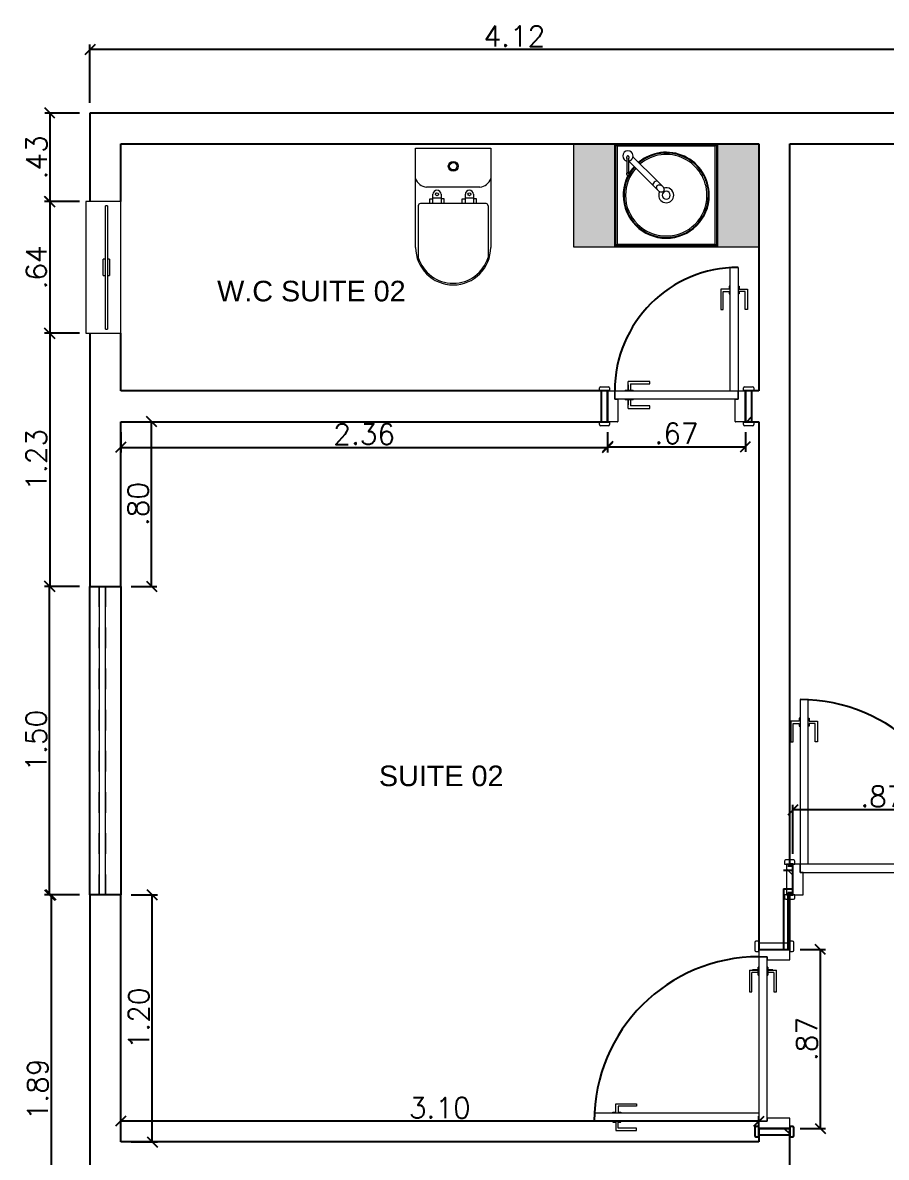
# Model space of a CAD drawing. Header units: metres. Extents: x 49881.8 to 49890.2, y 45902.3 to 45921.9.
# Drawn here: x 49881.78 to 49885.98, y 45916.37 to 45921.88 of the extents above; entities that cross this region are included whole.
import ezdxf

# ---------------------------------------------------------------- set-up
doc = ezdxf.new("R2010")
doc.units = ezdxf.units.M
doc.linetypes.add('Traço Curto', pattern=[0.0012, 0.0006, -0.0006])
for name, color, linetype, lineweight in [('A-FLOR-PATT', 8, 'Continuous', 9), ('A-GLAZ', 151, 'Continuous', 9), ('P-SANR-FIXT', 6, 'Continuous', 9)]:
    doc.layers.add(name, color=color, linetype=linetype, lineweight=lineweight)
for name, color, linetype in [('ARQ-ALVNARIA (Paredes)', 4, 'Continuous'), ('ARQ-ESQ-01', 1, 'Continuous'), ('LEGENDAS', 30, 'Continuous')]:
    doc.layers.add(name, color=color, linetype=linetype)
doc.styles.add('ROMANS', font='romans.shx')
doc.styles.get("Standard").update_dxf_attribs({"font": 'arial.ttf'})
doc.dimstyles.new('1-50', dxfattribs={"dimscale": 0.5, "dimtxt": 0.2, "dimasz": 0.1, "dimexe": 0.05, "dimexo": 0.1, "dimgap": 0.03, "dimtad": 1, "dimzin": 5, "dimdsep": 46, "dimtxsty": 'ROMANS', "dimblk": 'OBLIQUE', "dimcen": 0, "dimclrd": 256, "dimclre": 256, "dimclrt": 2, "dimadec": 0, "dimazin": 0, "dimtfac": 1, "dimtofl": 0, "dimtmove": 2, "dimatfit": 3, "dimfxl": 0.04, "dimtolj": 1, "dimtzin": 1, "dimarcsym": 0})

# ---------------------------------------------------------------- blocks, each defined once
blk = doc.blocks.new('Janela de Vidro Temperado - 4 folhas _v01_ - 200 x 120 cm-1323315-1º PAVIMENTO')
at = {"layer": 'A-GLAZ', "linetype": 'Traço Curto'}
for p, q in [((-0.75, 0.075), (-0.75, -0.075)), ((0.75, 0.075), (0.75, -0.075)), ((-0.75, 0.03), (0.75, 0.03)), ((0.75, 0), (-0.75, 0))]:
    blk.add_line(p, q, dxfattribs=at)
at = {"layer": 'A-GLAZ'}
for p, q in [((-0.75, 0.03), (-0.75, 0)), ((0.75, 0.03), (-0.75, 0.03)), ((0.75, 0), (0.75, 0.03)), ((-0.75, 0), (0.75, 0))]:
    blk.add_line(p, q, dxfattribs=at)
blk = doc.blocks.new('_Oblique')
at = {"color": 0, "linetype": 'ByBlock', "lineweight": -2}
blk.add_line((-0.5, -0.5), (0.5, 0.5), dxfattribs=at)
blk = doc.blocks.new('*D98')
at = {"layer": 'Defpoints', "color": 0, "transparency": 16777216}
for p in [(49882.2564, 45916.5425), (49882.2564, 45916.4418), (49885.3564, 45916.4418)]:
    blk.add_point(p, dxfattribs=at)
at = {"layer": 'LEGENDAS', "lineweight": -2, "transparency": 16777216}
for p, q in [((49882.2564, 45916.4918), (49882.2564, 45916.5675)), ((49885.3564, 45916.5425), (49882.2564, 45916.5425)), ((49885.3564, 45916.4918), (49885.3564, 45916.5675))]:
    blk.add_line(p, q, dxfattribs=at)
at = {"layer": 'LEGENDAS', "lineweight": -2, "transparency": 16777216, "xscale": 0.05, "yscale": 0.05, "zscale": 0.05, "rotation": 180}
blk.add_blockref('_Oblique', (49882.2564, 45916.5425), dxfattribs=at)
at = {"layer": 'LEGENDAS', "lineweight": -2, "transparency": 16777216, "xscale": 0.05, "yscale": 0.05, "zscale": 0.05}
blk.add_blockref('_Oblique', (49885.3564, 45916.5425), dxfattribs=at)
at = {"layer": 'LEGENDAS', "color": 2, "transparency": 16777216, "insert": (49883.8064, 45916.6075), "char_height": 0.1, "attachment_point": 5, "style": 'ROMANS'}
blk.add_mtext('\\A1;3.10', dxfattribs=at)
blk = doc.blocks.new('*D99')
at = {"layer": 'Defpoints', "color": 0, "transparency": 16777216}
for p in [(49882.2564, 45917.6418), (49882.4097, 45917.6418), (49882.2564, 45916.4418)]:
    blk.add_point(p, dxfattribs=at)
at = {"layer": 'LEGENDAS', "lineweight": -2, "transparency": 16777216}
for p, q in [((49882.3064, 45917.6418), (49882.4347, 45917.6418)), ((49882.4097, 45916.4418), (49882.4097, 45917.6418)), ((49882.3064, 45916.4418), (49882.4347, 45916.4418))]:
    blk.add_line(p, q, dxfattribs=at)
at = {"layer": 'LEGENDAS', "lineweight": -2, "transparency": 16777216, "xscale": 0.05, "yscale": 0.05, "zscale": 0.05}
for p, rotation in [((49882.4097, 45917.6418), 90), ((49882.4097, 45916.4418), 270)]:
    blk.add_blockref('_Oblique', p, dxfattribs=dict(at, rotation=rotation))
at = {"layer": 'LEGENDAS', "color": 2, "transparency": 16777216, "insert": (49882.3447, 45917.0418), "char_height": 0.1, "attachment_point": 5, "rotation": 90, "style": 'ROMANS'}
blk.add_mtext('\\A1;1.20', dxfattribs=at)
blk = doc.blocks.new('*D100')
at = {"layer": 'Defpoints', "color": 0, "transparency": 16777216}
for p in [(49882.2564, 45919.9418), (49882.4058, 45919.9418), (49882.2564, 45919.1418)]:
    blk.add_point(p, dxfattribs=at)
at = {"layer": 'LEGENDAS', "lineweight": -2, "transparency": 16777216}
for p, q in [((49882.3064, 45919.9418), (49882.4308, 45919.9418)), ((49882.4058, 45919.1418), (49882.4058, 45919.9418)), ((49882.3064, 45919.1418), (49882.4308, 45919.1418))]:
    blk.add_line(p, q, dxfattribs=at)
at = {"layer": 'LEGENDAS', "lineweight": -2, "transparency": 16777216, "xscale": 0.05, "yscale": 0.05, "zscale": 0.05}
for p, rotation in [((49882.4058, 45919.9418), 90), ((49882.4058, 45919.1418), 270)]:
    blk.add_blockref('_Oblique', p, dxfattribs=dict(at, rotation=rotation))
at = {"layer": 'LEGENDAS', "color": 2, "transparency": 16777216, "insert": (49882.3408, 45919.5418), "char_height": 0.1, "attachment_point": 5, "rotation": 90, "style": 'ROMANS'}
blk.add_mtext('\\A1;.80', dxfattribs=at)
blk = doc.blocks.new('*D101')
at = {"layer": 'Defpoints', "color": 0, "transparency": 16777216}
for p in [(49882.2564, 45919.9418), (49884.6214, 45919.9418), (49884.6214, 45919.8169)]:
    blk.add_point(p, dxfattribs=at)
at = {"layer": 'LEGENDAS', "lineweight": -2, "transparency": 16777216}
for p, q in [((49882.2564, 45919.8918), (49882.2564, 45919.7919)), ((49884.6214, 45919.8918), (49884.6214, 45919.7919)), ((49882.2564, 45919.8169), (49884.6214, 45919.8169))]:
    blk.add_line(p, q, dxfattribs=at)
at = {"layer": 'LEGENDAS', "lineweight": -2, "transparency": 16777216, "xscale": 0.05, "yscale": 0.05, "zscale": 0.05, "rotation": 180}
blk.add_blockref('_Oblique', (49882.2564, 45919.8169), dxfattribs=at)
at = {"layer": 'LEGENDAS', "lineweight": -2, "transparency": 16777216, "xscale": 0.05, "yscale": 0.05, "zscale": 0.05}
blk.add_blockref('_Oblique', (49884.6214, 45919.8169), dxfattribs=at)
at = {"layer": 'LEGENDAS', "color": 2, "transparency": 16777216, "insert": (49883.4389, 45919.8819), "char_height": 0.1, "attachment_point": 5, "style": 'ROMANS'}
blk.add_mtext('\\A1;2.36', dxfattribs=at)
blk = doc.blocks.new('*D102')
at = {"layer": 'Defpoints', "color": 0, "transparency": 16777216}
for p in [(49884.6214, 45919.9418), (49885.2914, 45919.9418), (49885.2914, 45919.8202)]:
    blk.add_point(p, dxfattribs=at)
at = {"layer": 'LEGENDAS', "lineweight": -2, "transparency": 16777216}
for p, q in [((49884.6214, 45919.8918), (49884.6214, 45919.7952)), ((49885.2914, 45919.8918), (49885.2914, 45919.7952)), ((49884.6214, 45919.8202), (49885.2914, 45919.8202))]:
    blk.add_line(p, q, dxfattribs=at)
at = {"layer": 'LEGENDAS', "lineweight": -2, "transparency": 16777216, "xscale": 0.05, "yscale": 0.05, "zscale": 0.05, "rotation": 180}
blk.add_blockref('_Oblique', (49884.6214, 45919.8202), dxfattribs=at)
at = {"layer": 'LEGENDAS', "lineweight": -2, "transparency": 16777216, "xscale": 0.05, "yscale": 0.05, "zscale": 0.05}
blk.add_blockref('_Oblique', (49885.2914, 45919.8202), dxfattribs=at)
at = {"layer": 'LEGENDAS', "color": 2, "transparency": 16777216, "insert": (49884.9564, 45919.8852), "char_height": 0.1, "attachment_point": 5, "style": 'ROMANS'}
blk.add_mtext('\\A1;.67', dxfattribs=at)
blk = doc.blocks.new('*D103')
at = {"layer": 'Defpoints', "color": 0, "transparency": 16777216}
for p in [(49882.1064, 45921.4418), (49881.9117, 45921.0118), (49882.1064, 45921.0118)]:
    blk.add_point(p, dxfattribs=at)
at = {"layer": 'LEGENDAS', "lineweight": -2, "transparency": 16777216}
for p, q in [((49882.0564, 45921.4418), (49881.8867, 45921.4418)), ((49881.9117, 45921.4418), (49881.9117, 45921.0118)), ((49882.0564, 45921.0118), (49881.8867, 45921.0118))]:
    blk.add_line(p, q, dxfattribs=at)
at = {"layer": 'LEGENDAS', "lineweight": -2, "transparency": 16777216, "xscale": 0.05, "yscale": 0.05, "zscale": 0.05}
for p, rotation in [((49881.9117, 45921.4418), 90), ((49881.9117, 45921.0118), 270)]:
    blk.add_blockref('_Oblique', p, dxfattribs=dict(at, rotation=rotation))
at = {"layer": 'LEGENDAS', "color": 2, "transparency": 16777216, "insert": (49881.8467, 45921.2268), "char_height": 0.1, "attachment_point": 5, "rotation": 90, "style": 'ROMANS'}
blk.add_mtext('\\A1;.43', dxfattribs=at)
blk = doc.blocks.new('*D104')
at = {"layer": 'Defpoints', "color": 0, "transparency": 16777216}
for p in [(49882.1064, 45920.3718), (49881.9112, 45919.1418), (49882.1064, 45919.1418)]:
    blk.add_point(p, dxfattribs=at)
at = {"layer": 'LEGENDAS', "lineweight": -2, "transparency": 16777216}
for p, q in [((49882.0564, 45920.3718), (49881.8862, 45920.3718)), ((49881.9112, 45920.3718), (49881.9112, 45919.1418)), ((49882.0564, 45919.1418), (49881.8862, 45919.1418))]:
    blk.add_line(p, q, dxfattribs=at)
at = {"layer": 'LEGENDAS', "lineweight": -2, "transparency": 16777216, "xscale": 0.05, "yscale": 0.05, "zscale": 0.05}
for p, rotation in [((49881.9112, 45920.3718), 90), ((49881.9112, 45919.1418), 270)]:
    blk.add_blockref('_Oblique', p, dxfattribs=dict(at, rotation=rotation))
at = {"layer": 'LEGENDAS', "color": 2, "transparency": 16777216, "insert": (49881.8462, 45919.7568), "char_height": 0.1, "attachment_point": 5, "rotation": 90, "style": 'ROMANS'}
blk.add_mtext('\\A1;1.23', dxfattribs=at)
blk = doc.blocks.new('*D105')
at = {"layer": 'Defpoints', "color": 0, "transparency": 16777216}
for p in [(49882.0864, 45921.0118), (49881.9112, 45920.3718), (49882.0864, 45920.3718)]:
    blk.add_point(p, dxfattribs=at)
at = {"layer": 'LEGENDAS', "lineweight": -2, "transparency": 16777216}
for p, q in [((49882.0364, 45921.0118), (49881.8862, 45921.0118)), ((49881.9112, 45921.0118), (49881.9112, 45920.3718)), ((49882.0364, 45920.3718), (49881.8862, 45920.3718))]:
    blk.add_line(p, q, dxfattribs=at)
at = {"layer": 'LEGENDAS', "lineweight": -2, "transparency": 16777216, "xscale": 0.05, "yscale": 0.05, "zscale": 0.05}
for p, rotation in [((49881.9112, 45921.0118), 90), ((49881.9112, 45920.3718), 270)]:
    blk.add_blockref('_Oblique', p, dxfattribs=dict(at, rotation=rotation))
at = {"layer": 'LEGENDAS', "color": 2, "transparency": 16777216, "insert": (49881.8462, 45920.6918), "char_height": 0.1, "attachment_point": 5, "rotation": 90, "style": 'ROMANS'}
blk.add_mtext('\\A1;.64', dxfattribs=at)
blk = doc.blocks.new('*D106')
at = {"layer": 'Defpoints', "color": 0, "transparency": 16777216}
for p in [(49881.9106, 45919.1418), (49882.1064, 45919.1418), (49882.1064, 45917.6418)]:
    blk.add_point(p, dxfattribs=at)
at = {"layer": 'LEGENDAS', "lineweight": -2, "transparency": 16777216}
for p, q in [((49882.0564, 45919.1418), (49881.8856, 45919.1418)), ((49881.9106, 45917.6418), (49881.9106, 45919.1418)), ((49882.0564, 45917.6418), (49881.8856, 45917.6418))]:
    blk.add_line(p, q, dxfattribs=at)
at = {"layer": 'LEGENDAS', "lineweight": -2, "transparency": 16777216, "xscale": 0.05, "yscale": 0.05, "zscale": 0.05}
for p, rotation in [((49881.9106, 45919.1418), 90), ((49881.9106, 45917.6418), 270)]:
    blk.add_blockref('_Oblique', p, dxfattribs=dict(at, rotation=rotation))
at = {"layer": 'LEGENDAS', "color": 2, "transparency": 16777216, "insert": (49881.8456, 45918.3918), "char_height": 0.1, "attachment_point": 5, "rotation": 90, "style": 'ROMANS'}
blk.add_mtext('\\A1;1.50', dxfattribs=at)
blk = doc.blocks.new('*D107')
at = {"layer": 'Defpoints', "color": 0, "transparency": 16777216}
for p in [(49882.1064, 45917.6418), (49881.9177, 45915.7518), (49882.1064, 45915.7518)]:
    blk.add_point(p, dxfattribs=at)
at = {"layer": 'LEGENDAS', "lineweight": -2, "transparency": 16777216}
for p, q in [((49882.0564, 45917.6418), (49881.8927, 45917.6418)), ((49881.9177, 45917.6418), (49881.9177, 45915.7518)), ((49882.0564, 45915.7518), (49881.8927, 45915.7518))]:
    blk.add_line(p, q, dxfattribs=at)
at = {"layer": 'LEGENDAS', "lineweight": -2, "transparency": 16777216, "xscale": 0.05, "yscale": 0.05, "zscale": 0.05}
for p, rotation in [((49881.9177, 45917.6418), 90), ((49881.9177, 45915.7518), 270)]:
    blk.add_blockref('_Oblique', p, dxfattribs=dict(at, rotation=rotation))
at = {"layer": 'LEGENDAS', "color": 2, "transparency": 16777216, "insert": (49881.8527, 45916.6968), "char_height": 0.1, "attachment_point": 5, "rotation": 90, "style": 'ROMANS'}
blk.add_mtext('\\A1;1.89', dxfattribs=at)
blk = doc.blocks.new('*D133')
at = {"layer": 'Defpoints', "color": 0, "transparency": 16777216}
for p in [(49882.1064, 45921.7506), (49882.1064, 45921.4418), (49886.2314, 45921.4418)]:
    blk.add_point(p, dxfattribs=at)
at = {"layer": 'LEGENDAS', "lineweight": -2, "transparency": 16777216}
for p, q in [((49882.1064, 45921.4918), (49882.1064, 45921.7756)), ((49886.2314, 45921.4918), (49886.2314, 45921.7756)), ((49886.2314, 45921.7506), (49882.1064, 45921.7506))]:
    blk.add_line(p, q, dxfattribs=at)
at = {"layer": 'LEGENDAS', "lineweight": -2, "transparency": 16777216, "xscale": 0.05, "yscale": 0.05, "zscale": 0.05, "rotation": 180}
blk.add_blockref('_Oblique', (49882.1064, 45921.7506), dxfattribs=at)
at = {"layer": 'LEGENDAS', "lineweight": -2, "transparency": 16777216, "xscale": 0.05, "yscale": 0.05, "zscale": 0.05}
blk.add_blockref('_Oblique', (49886.2314, 45921.7506), dxfattribs=at)
at = {"layer": 'LEGENDAS', "color": 2, "transparency": 16777216, "insert": (49884.1689, 45921.8156), "char_height": 0.1, "attachment_point": 5, "style": 'ROMANS'}
blk.add_mtext('\\A1;4.12', dxfattribs=at)
blk = doc.blocks.new('*D136')
at = {"layer": 'Defpoints', "color": 0, "transparency": 16777216}
for p in [(49885.5214, 45918.0548), (49885.5214, 45917.7918), (49886.3914, 45917.7918)]:
    blk.add_point(p, dxfattribs=at)
at = {"layer": 'LEGENDAS', "lineweight": -2, "transparency": 16777216}
for p, q in [((49885.5214, 45917.8418), (49885.5214, 45918.0798)), ((49886.3914, 45917.8418), (49886.3914, 45918.0798)), ((49886.3914, 45918.0548), (49885.5214, 45918.0548))]:
    blk.add_line(p, q, dxfattribs=at)
at = {"layer": 'LEGENDAS', "lineweight": -2, "transparency": 16777216, "xscale": 0.05, "yscale": 0.05, "zscale": 0.05, "rotation": 180}
blk.add_blockref('_Oblique', (49885.5214, 45918.0548), dxfattribs=at)
at = {"layer": 'LEGENDAS', "lineweight": -2, "transparency": 16777216, "xscale": 0.05, "yscale": 0.05, "zscale": 0.05}
blk.add_blockref('_Oblique', (49886.3914, 45918.0548), dxfattribs=at)
at = {"layer": 'LEGENDAS', "color": 2, "transparency": 16777216, "insert": (49885.9564, 45918.1198), "char_height": 0.1, "attachment_point": 5, "style": 'ROMANS'}
blk.add_mtext('\\A1;.87', dxfattribs=at)
blk = doc.blocks.new('*D137')
at = {"layer": 'Defpoints', "color": 0, "transparency": 16777216}
for p in [(49885.5064, 45917.3768), (49885.5064, 45916.5068), (49885.6549, 45916.5068)]:
    blk.add_point(p, dxfattribs=at)
at = {"layer": 'LEGENDAS', "lineweight": -2, "transparency": 16777216}
for p, q in [((49885.5564, 45917.3768), (49885.6799, 45917.3768)), ((49885.6549, 45917.3768), (49885.6549, 45916.5068)), ((49885.5564, 45916.5068), (49885.6799, 45916.5068))]:
    blk.add_line(p, q, dxfattribs=at)
at = {"layer": 'LEGENDAS', "lineweight": -2, "transparency": 16777216, "xscale": 0.05, "yscale": 0.05, "zscale": 0.05}
for p, rotation in [((49885.6549, 45917.3768), 90), ((49885.6549, 45916.5068), 270)]:
    blk.add_blockref('_Oblique', p, dxfattribs=dict(at, rotation=rotation))
at = {"layer": 'LEGENDAS', "color": 2, "transparency": 16777216, "insert": (49885.5899, 45916.9418), "char_height": 0.1, "attachment_point": 5, "rotation": 90, "style": 'ROMANS'}
blk.add_mtext('\\A1;.87', dxfattribs=at)

msp = doc.modelspace()

# ---------------------------------------------------------------- hatches: boundary and pattern name
at = {"layer": 'A-FLOR-PATT'}
msp.add_hatch(color=256, dxfattribs=at).paths.add_polyline_path([(49885.1444, 45920.7918), (49885.3564, 45920.7918), (49885.3564, 45921.2918), (49885.1556, 45921.2918), (49885.1556, 45920.7934), (49884.6572, 45920.7934), (49884.6572, 45921.2918), (49884.4564, 45921.2918), (49884.4564, 45920.7918), (49885.138, 45920.7918)], flags=0)
h = msp.add_hatch(dxfattribs=at)
h.set_pattern_fill('FP_10', color=256, angle=180, style=0, pattern_type=2)
h.set_pattern_definition([(45, (49906.58137, 45904.9508), (-0.318198, 0.318198), []), (135, (49906.58137, 45904.95079), (-0.159099, -0.159099), [])])
h.paths.add_polyline_path([(49886.4214, 45917.6418), (49886.4214, 45917.7918), (49886.3914, 45917.7918), (49886.3914, 45917.6418)], flags=0)
h.paths.add_polyline_path([(49885.4914, 45917.6418), (49885.5214, 45917.6418), (49885.5214, 45917.7918), (49885.4914, 45917.7918), (49885.4914, 45917.6874)], flags=0)
at = {"layer": 'ARQ-ALVNARIA (Paredes)'}
h = msp.add_hatch(dxfattribs=at)
h.set_pattern_fill('FP_13', color=256, style=0, pattern_type=2)
h.set_pattern_definition([(45, (49906.58137, 45904.9508), (-0.318198, 0.318198), []), (135, (49906.58137, 45904.95079), (-0.159099, -0.159099), [])])
h.paths.add_polyline_path([(49885.3214, 45919.9418), (49885.3214, 45920.0918), (49885.2914, 45920.0918), (49885.2914, 45919.9418)], flags=0)
h.paths.add_polyline_path([(49884.6214, 45919.9418), (49884.6214, 45920.0918), (49884.5914, 45920.0918), (49884.5914, 45919.9418)], flags=0)
h = msp.add_hatch(dxfattribs=at)
h.set_pattern_fill('FP_9', color=256, angle=-90, style=0, pattern_type=2)
h.set_pattern_definition([(45, (49906.58137, 45904.9508), (-0.318198, 0.318198), []), (135, (49906.58137, 45904.95079), (-0.159099, -0.159099), [])])
h.paths.add_polyline_path([(49885.5064, 45916.4768), (49885.5064, 45916.5068), (49885.3564, 45916.5068), (49885.3564, 45916.4768), (49885.4124, 45916.4768)], flags=0)
h.paths.add_polyline_path([(49885.3564, 45917.3768), (49885.5064, 45917.3768), (49885.5064, 45917.4068), (49885.3564, 45917.4068)], flags=0)

# ---------------------------------------------------------------- linework, layer by layer
at = {"layer": 'A-FLOR-PATT'}
for p, q in [((49884.4564, 45921.2918), (49884.4564, 45920.7918)), ((49884.6572, 45920.7934), (49884.6572, 45921.2918)), ((49884.6606, 45921.2883), (49884.6572, 45921.2918)), ((49884.6606, 45921.2883), (49884.6606, 45921.2742)), ((49884.6747, 45921.2883), (49884.6606, 45921.2883)), ((49884.6606, 45921.2742), (49884.6606, 45921.2883)), ((49884.6606, 45921.2883), (49884.6747, 45921.2883)), ((49884.6747, 45921.2806), (49884.6683, 45921.2806)), ((49884.6683, 45921.2806), (49884.6683, 45921.2742)), ((49885.138, 45921.2883), (49884.6747, 45921.2883)), ((49884.6747, 45921.2883), (49885.138, 45921.2883)), ((49885.138, 45921.2806), (49884.6747, 45921.2806)), ((49885.1521, 45921.2883), (49885.138, 45921.2883)), ((49885.138, 45921.2883), (49885.1521, 45921.2883)), ((49885.1444, 45921.2806), (49885.138, 45921.2806)), ((49885.1444, 45921.2742), (49885.1444, 45921.2806)), ((49885.1521, 45921.2883), (49885.1556, 45921.2918)), ((49885.1521, 45921.2742), (49885.1521, 45921.2883)), ((49885.1521, 45921.2883), (49885.1521, 45921.2742)), ((49885.1556, 45921.2918), (49885.1556, 45920.7934)), ((49884.6606, 45921.2742), (49884.6606, 45920.8109)), ((49884.6606, 45920.8109), (49884.6606, 45921.2742)), ((49884.6683, 45921.2742), (49884.6683, 45920.8109)), ((49884.715, 45921.2227), (49884.715, 45921.1462)), ((49884.725, 45921.1462), (49884.725, 45921.2227)), ((49884.8636, 45921.1111), (49884.7448, 45921.23)), ((49885.1444, 45920.811), (49885.1444, 45921.2742)), ((49885.1521, 45920.811), (49885.1521, 45921.2742)), ((49885.1521, 45921.2742), (49885.1521, 45920.811)), ((49884.7247, 45921.2076), (49884.8424, 45921.0899)), ((49884.8884, 45921.0863), (49884.8636, 45921.1111)), ((49884.8424, 45921.0899), (49884.8672, 45921.0651)), ((49882.0864, 45921.0118), (49882.0864, 45920.3718)), ((49882.2564, 45921.0118), (49882.0864, 45921.0118)), ((49882.2564, 45920.3718), (49882.2564, 45921.0118)), ((49882.1814, 45920.3918), (49882.1814, 45920.9918)), ((49882.1914, 45920.9918), (49882.1814, 45920.9918)), ((49882.1914, 45920.9918), (49882.1914, 45920.3918)), ((49884.4564, 45920.7918), (49885.3564, 45920.7918)), ((49884.6606, 45920.7969), (49884.6572, 45920.7934)), ((49885.1556, 45920.7934), (49884.6572, 45920.7934)), ((49884.6606, 45920.8109), (49884.6606, 45920.7969)), ((49884.6606, 45920.7969), (49884.6606, 45920.8109)), ((49884.6606, 45920.7969), (49884.6747, 45920.7969)), ((49884.6747, 45920.7969), (49884.6606, 45920.7969)), ((49884.6683, 45920.8109), (49884.6683, 45920.8045)), ((49884.6683, 45920.8045), (49884.6747, 45920.8045)), ((49884.6747, 45920.8045), (49885.138, 45920.8045)), ((49884.6747, 45920.7969), (49885.138, 45920.7969)), ((49885.138, 45920.7969), (49884.6747, 45920.7969)), ((49885.138, 45920.8045), (49885.1444, 45920.8045)), ((49885.138, 45920.7969), (49885.1521, 45920.7969)), ((49885.1521, 45920.7969), (49885.138, 45920.7969)), ((49885.1444, 45920.8045), (49885.1444, 45920.811)), ((49885.1521, 45920.7969), (49885.1521, 45920.811)), ((49885.1521, 45920.7969), (49885.1521, 45920.811)), ((49885.1556, 45920.7934), (49885.1521, 45920.7969)), ((49882.1714, 45920.6518), (49882.1714, 45920.7318)), ((49882.1814, 45920.7318), (49882.1714, 45920.7318)), ((49882.2014, 45920.7318), (49882.1914, 45920.7318)), ((49882.2014, 45920.7318), (49882.2014, 45920.6518)), ((49885.2164, 45920.0918), (49885.2164, 45920.6918)), ((49885.2164, 45920.6918), (49885.2564, 45920.6918)), ((49885.2564, 45920.6918), (49885.2564, 45920.0918)), ((49882.1714, 45920.6518), (49882.1814, 45920.6518)), ((49882.1914, 45920.6518), (49882.2014, 45920.6518)), ((49885.1714, 45920.5867), (49885.1714, 45920.4867)), ((49885.2124, 45920.5867), (49885.1714, 45920.5867)), ((49885.1829, 45920.5752), (49885.2124, 45920.5752)), ((49885.1829, 45920.4867), (49885.1829, 45920.5752)), ((49885.2124, 45920.6008), (49885.2124, 45920.5867)), ((49885.2164, 45920.6008), (49885.2124, 45920.6008)), ((49885.2124, 45920.5752), (49885.2124, 45920.5628)), ((49885.2124, 45920.5628), (49885.2164, 45920.5628)), ((49885.2564, 45920.6008), (49885.2604, 45920.6008)), ((49885.2604, 45920.5628), (49885.2564, 45920.5628)), ((49885.2604, 45920.6008), (49885.2604, 45920.5867)), ((49885.2604, 45920.5867), (49885.3013, 45920.5867)), ((49885.2604, 45920.5752), (49885.2604, 45920.5628)), ((49885.2898, 45920.5752), (49885.2604, 45920.5752)), ((49885.2898, 45920.4867), (49885.2898, 45920.5752)), ((49885.3013, 45920.5867), (49885.3013, 45920.4867)), ((49885.1714, 45920.4867), (49885.1829, 45920.4867)), ((49885.3013, 45920.4867), (49885.2898, 45920.4867)), ((49882.0864, 45920.3718), (49882.2564, 45920.3718)), ((49882.1814, 45920.3918), (49882.1914, 45920.3918)), ((49884.7208, 45920.1218), (49884.7208, 45920.0958)), ((49884.7209, 45920.1218), (49884.7208, 45920.1218)), ((49884.7208, 45920.1218), (49884.7216, 45920.1218)), ((49884.8264, 45920.1367), (49884.7215, 45920.1367)), ((49884.7215, 45920.0958), (49884.7215, 45920.1367)), ((49884.733, 45920.1253), (49884.733, 45920.0958)), ((49884.733, 45920.1253), (49884.8264, 45920.1253)), ((49884.8264, 45920.1253), (49884.8264, 45920.1367)), ((49884.6544, 45920.0918), (49884.6564, 45920.0918)), ((49884.7074, 45920.0958), (49884.7074, 45920.0918)), ((49884.7074, 45920.0958), (49884.7134, 45920.0958)), ((49884.7134, 45920.0958), (49884.7393, 45920.0958)), ((49884.7393, 45920.0958), (49884.7453, 45920.0958)), ((49884.7453, 45920.0918), (49884.7453, 45920.0958)), ((49885.2564, 45920.0918), (49885.2584, 45920.0918)), ((49884.7074, 45920.0518), (49884.7074, 45920.0478)), ((49884.7134, 45920.0478), (49884.7074, 45920.0478)), ((49884.7393, 45920.0478), (49884.7134, 45920.0478)), ((49884.7208, 45920.0478), (49884.7208, 45920.0232)), ((49884.7216, 45920.0232), (49884.7208, 45920.0232)), ((49884.7208, 45920.0232), (49884.7209, 45920.0232)), ((49884.7215, 45920.0068), (49884.7215, 45920.0478)), ((49884.7215, 45920.0068), (49884.8264, 45920.0068)), ((49884.733, 45920.0478), (49884.733, 45920.0183)), ((49884.8264, 45920.0183), (49884.733, 45920.0183)), ((49884.7453, 45920.0478), (49884.7393, 45920.0478)), ((49884.7453, 45920.0478), (49884.7453, 45920.0518)), ((49884.8264, 45920.0068), (49884.8264, 45920.0183)), ((49885.5964, 45918.5918), (49885.5564, 45918.5918)), ((49885.5564, 45918.5918), (49885.5564, 45917.7918)), ((49885.5964, 45917.7918), (49885.5964, 45918.5918)), ((49885.5114, 45918.4867), (49885.5114, 45918.3867)), ((49885.5524, 45918.4867), (49885.5114, 45918.4867)), ((49885.5229, 45918.4752), (49885.5524, 45918.4752)), ((49885.5229, 45918.3867), (49885.5229, 45918.4752)), ((49885.5524, 45918.5008), (49885.5524, 45918.4867)), ((49885.5564, 45918.5008), (49885.5524, 45918.5008)), ((49885.5524, 45918.4752), (49885.5524, 45918.4628)), ((49885.5524, 45918.4628), (49885.5564, 45918.4628)), ((49885.5964, 45918.5008), (49885.6004, 45918.5008)), ((49885.6004, 45918.4628), (49885.5964, 45918.4628)), ((49885.6004, 45918.5008), (49885.6004, 45918.4867)), ((49885.6004, 45918.4867), (49885.6413, 45918.4867)), ((49885.6004, 45918.4752), (49885.6004, 45918.4628)), ((49885.6298, 45918.4752), (49885.6004, 45918.4752)), ((49885.6298, 45918.3867), (49885.6298, 45918.4752)), ((49885.6413, 45918.4867), (49885.6413, 45918.3867)), ((49885.5114, 45918.3867), (49885.5229, 45918.3867)), ((49885.6413, 45918.3867), (49885.6298, 45918.3867)), ((49885.3114, 45917.2767), (49885.3524, 45917.2767)), ((49885.3114, 45917.2767), (49885.3114, 45917.1718)), ((49885.3524, 45917.2652), (49885.3229, 45917.2652)), ((49885.3229, 45917.1718), (49885.3229, 45917.2652)), ((49885.3524, 45917.2774), (49885.3263, 45917.2774)), ((49885.3263, 45917.2765), (49885.3263, 45917.2774)), ((49885.3263, 45917.2774), (49885.3263, 45917.2773)), ((49885.3564, 45917.2908), (49885.3524, 45917.2908)), ((49885.3524, 45917.2848), (49885.3524, 45917.2908)), ((49885.3524, 45917.2588), (49885.3524, 45917.2848)), ((49885.3524, 45917.2528), (49885.3524, 45917.2588)), ((49885.3524, 45917.2528), (49885.3564, 45917.2528)), ((49885.4004, 45917.2908), (49885.3964, 45917.2908)), ((49885.3964, 45917.2528), (49885.4004, 45917.2528)), ((49885.4004, 45917.2908), (49885.4004, 45917.2848)), ((49885.4004, 45917.2848), (49885.4004, 45917.2588)), ((49885.425, 45917.2774), (49885.4004, 45917.2774)), ((49885.4004, 45917.2767), (49885.4413, 45917.2767)), ((49885.4298, 45917.2652), (49885.4004, 45917.2652)), ((49885.4004, 45917.2588), (49885.4004, 45917.2528)), ((49885.425, 45917.2773), (49885.425, 45917.2774)), ((49885.425, 45917.2774), (49885.425, 45917.2765)), ((49885.4298, 45917.2652), (49885.4298, 45917.1718)), ((49885.4413, 45917.1718), (49885.4413, 45917.2767)), ((49885.3114, 45917.1718), (49885.3229, 45917.1718)), ((49885.4298, 45917.1718), (49885.4413, 45917.1718)), ((49884.6615, 45916.6267), (49884.7615, 45916.6267)), ((49884.6615, 45916.5858), (49884.6615, 45916.6267)), ((49884.673, 45916.6153), (49884.673, 45916.5858)), ((49884.7615, 45916.6153), (49884.673, 45916.6153)), ((49884.7615, 45916.6267), (49884.7615, 45916.6153)), ((49885.3564, 45916.5818), (49884.5564, 45916.5818)), ((49884.5564, 45916.5818), (49884.5564, 45916.5418)), ((49884.5564, 45916.5418), (49885.3564, 45916.5418)), ((49884.6474, 45916.5858), (49884.6615, 45916.5858)), ((49884.6474, 45916.5818), (49884.6474, 45916.5858)), ((49884.6474, 45916.5418), (49884.6474, 45916.5378)), ((49884.6474, 45916.5378), (49884.6615, 45916.5378)), ((49884.6615, 45916.5378), (49884.6615, 45916.4968)), ((49884.673, 45916.5858), (49884.6853, 45916.5858)), ((49884.673, 45916.5378), (49884.6853, 45916.5378)), ((49884.673, 45916.5083), (49884.673, 45916.5378)), ((49884.6853, 45916.5858), (49884.6853, 45916.5818)), ((49884.6853, 45916.5378), (49884.6853, 45916.5418)), ((49884.6615, 45916.4968), (49884.7615, 45916.4968)), ((49884.7615, 45916.5083), (49884.673, 45916.5083)), ((49884.7615, 45916.4968), (49884.7615, 45916.5083))]:
    msp.add_line(p, q, dxfattribs=at)
at = {"layer": 'A-FLOR-PATT', "lineweight": 15}
for p, q in [((49884.5814, 45920.0918), (49884.5814, 45920.1058)), ((49884.5874, 45920.1118), (49884.6254, 45920.1118)), ((49884.5914, 45920.0918), (49884.6214, 45920.0918)), ((49884.6214, 45920.0918), (49884.6544, 45920.0918)), ((49884.6314, 45920.1058), (49884.6314, 45920.0918)), ((49884.6564, 45920.0918), (49885.2564, 45920.0918)), ((49884.6564, 45920.0518), (49884.6564, 45920.0918)), ((49884.6564, 45920.0898), (49884.6564, 45920.0518)), ((49885.2564, 45920.0918), (49885.2564, 45920.0518)), ((49885.2564, 45920.0518), (49885.2564, 45920.0898)), ((49885.2584, 45920.0918), (49885.2914, 45920.0918)), ((49885.2814, 45920.0918), (49885.2814, 45920.1058)), ((49885.2874, 45920.1118), (49885.3254, 45920.1118)), ((49885.2914, 45920.0918), (49885.3214, 45920.0918)), ((49885.3314, 45920.1058), (49885.3314, 45920.0918)), ((49885.2564, 45920.0518), (49884.6564, 45920.0518)), ((49884.6564, 45920.0518), (49884.6704, 45920.0518)), ((49884.6714, 45920.0508), (49884.6714, 45919.9428)), ((49885.2414, 45919.9428), (49885.2414, 45920.0508)), ((49885.2424, 45920.0518), (49885.2564, 45920.0518)), ((49884.5814, 45919.9278), (49884.5814, 45919.9418)), ((49884.6254, 45919.9218), (49884.5874, 45919.9218)), ((49884.6214, 45919.9418), (49884.5914, 45919.9418)), ((49884.6704, 45919.9418), (49884.6214, 45919.9418)), ((49884.6314, 45919.9418), (49884.6314, 45919.9278)), ((49885.2914, 45919.9418), (49885.2424, 45919.9418)), ((49885.2814, 45919.9278), (49885.2814, 45919.9418)), ((49885.3254, 45919.9218), (49885.2874, 45919.9218)), ((49885.3214, 45919.9418), (49885.2914, 45919.9418)), ((49885.3314, 45919.9418), (49885.3314, 45919.9278)), ((49885.4814, 45917.8058), (49885.4814, 45917.7918)), ((49885.5254, 45917.8118), (49885.4874, 45917.8118)), ((49885.5314, 45917.7918), (49885.5314, 45917.8058)), ((49885.4814, 45917.7918), (49885.5314, 45917.7918)), ((49885.5214, 45917.7918), (49885.4914, 45917.7918)), ((49885.4914, 45917.7918), (49885.4914, 45917.6418)), ((49885.5214, 45917.6418), (49885.5214, 45917.7918)), ((49885.5214, 45917.7918), (49885.5214, 45917.6418)), ((49885.5544, 45917.7918), (49885.5214, 45917.7918)), ((49885.5564, 45917.7918), (49885.5564, 45917.7518)), ((49886.3564, 45917.7918), (49885.5564, 45917.7918)), ((49885.5564, 45917.7518), (49885.5564, 45917.7898)), ((49885.5564, 45917.7518), (49886.3564, 45917.7518)), ((49885.5704, 45917.7518), (49885.5564, 45917.7518)), ((49885.5714, 45917.6428), (49885.5714, 45917.7508)), ((49885.5314, 45917.6418), (49885.4814, 45917.6418)), ((49885.4814, 45917.6418), (49885.4814, 45917.6278)), ((49885.4914, 45917.6418), (49885.5214, 45917.6418)), ((49885.5214, 45917.6418), (49885.5704, 45917.6418)), ((49885.5314, 45917.6278), (49885.5314, 45917.6418)), ((49885.4874, 45917.6218), (49885.5254, 45917.6218)), ((49885.3564, 45917.4168), (49885.3424, 45917.4168)), ((49885.3564, 45917.3668), (49885.3564, 45917.4168)), ((49885.5204, 45917.4168), (49885.5064, 45917.4168)), ((49885.5064, 45917.4168), (49885.5064, 45917.3668)), ((49885.3364, 45917.4108), (49885.3364, 45917.3728)), ((49885.3424, 45917.3668), (49885.3564, 45917.3668)), ((49885.5064, 45917.4068), (49885.3564, 45917.4068)), ((49885.3564, 45917.4068), (49885.3564, 45917.3768)), ((49885.3564, 45917.3768), (49885.5064, 45917.3768)), ((49885.3564, 45917.3768), (49885.3564, 45917.3438)), ((49885.5064, 45917.3768), (49885.3564, 45917.3768)), ((49885.5064, 45917.3768), (49885.5064, 45917.4068)), ((49885.5064, 45917.3278), (49885.5064, 45917.3768)), ((49885.5064, 45917.3668), (49885.5204, 45917.3668)), ((49885.5264, 45917.3728), (49885.5264, 45917.4108)), ((49885.3964, 45917.3418), (49885.3564, 45917.3418)), ((49885.3564, 45917.3418), (49885.3564, 45916.5418)), ((49885.3584, 45917.3418), (49885.3964, 45917.3418)), ((49885.3964, 45916.5418), (49885.3964, 45917.3418)), ((49885.3964, 45917.3418), (49885.3964, 45917.3278)), ((49885.3974, 45917.3268), (49885.5054, 45917.3268)), ((49885.3564, 45916.5418), (49885.3964, 45916.5418)), ((49885.3564, 45916.5398), (49885.3564, 45916.5068)), ((49885.3964, 45916.5418), (49885.3584, 45916.5418)), ((49885.3964, 45916.5558), (49885.3964, 45916.5418)), ((49885.5054, 45916.5568), (49885.3974, 45916.5568)), ((49885.5064, 45916.5068), (49885.5064, 45916.5558)), ((49885.3564, 45916.5068), (49885.3564, 45916.4768)), ((49885.5064, 45916.4768), (49885.5064, 45916.5068))]:
    msp.add_line(p, q, dxfattribs=at)
at = {"layer": 'A-FLOR-PATT', "lineweight": 25}
for p, q in [((49882.1064, 45919.1418), (49882.2564, 45919.1418)), ((49885.4764, 45917.7618), (49885.5214, 45917.7618)), ((49885.5214, 45917.7818), (49885.4964, 45917.7818)), ((49885.5214, 45917.7918), (49885.5064, 45917.7918)), ((49885.5214, 45917.7868), (49885.5064, 45917.7868)), ((49885.5064, 45917.7868), (49885.5064, 45917.7818)), ((49885.5214, 45917.6418), (49885.5214, 45917.7918)), ((49882.2564, 45917.6418), (49882.1064, 45917.6418)), ((49885.4764, 45917.6718), (49885.4764, 45917.3768)), ((49885.4764, 45917.6718), (49885.5214, 45917.6718)), ((49885.4964, 45917.6518), (49885.4964, 45917.3768)), ((49885.5214, 45917.6518), (49885.4964, 45917.6518)), ((49885.5014, 45917.6468), (49885.5014, 45917.3768)), ((49885.5214, 45917.6468), (49885.5014, 45917.6468)), ((49885.5064, 45917.3768), (49885.5064, 45917.6418)), ((49885.5064, 45917.6418), (49885.5214, 45917.6418)), ((49885.3564, 45917.3768), (49885.5064, 45917.3768))]:
    msp.add_line(p, q, dxfattribs=at)
at = {"layer": 'A-FLOR-PATT', "flags": 128}
for points in [[(49884.7151, 45921.2207), (49884.715, 45921.2225), (49884.7151, 45921.2245), (49884.7153, 45921.2263), (49884.7156, 45921.2281), (49884.716, 45921.2297), (49884.7165, 45921.2312), (49884.7172, 45921.2324), (49884.7179, 45921.2334)], [(49884.7222, 45921.2334), (49884.7229, 45921.2323), (49884.7236, 45921.2309), (49884.7242, 45921.2293), (49884.7246, 45921.2274), (49884.7249, 45921.2254), (49884.725, 45921.2233)], [(49884.72, 45921.1387), (49884.719, 45921.1389), (49884.7181, 45921.1393), (49884.7172, 45921.14), (49884.7165, 45921.1409), (49884.7159, 45921.1421), (49884.7154, 45921.1433), (49884.7151, 45921.1448), (49884.715, 45921.1462), (49884.7151, 45921.1477), (49884.7154, 45921.1491), (49884.7159, 45921.1504), (49884.7165, 45921.1515), (49884.7172, 45921.1525), (49884.7181, 45921.1532), (49884.719, 45921.1536), (49884.72, 45921.1537)], [(49884.72, 45921.1537), (49884.721, 45921.1536), (49884.7219, 45921.1532), (49884.7228, 45921.1525), (49884.7235, 45921.1515), (49884.7242, 45921.1504), (49884.7246, 45921.1491), (49884.7249, 45921.1477), (49884.725, 45921.1462), (49884.7249, 45921.1448), (49884.7246, 45921.1433), (49884.7242, 45921.1421), (49884.7235, 45921.1409), (49884.7228, 45921.14), (49884.7219, 45921.1393), (49884.721, 45921.1389), (49884.72, 45921.1387)], [(49884.8922, 45921.0613), (49884.8897, 45921.0594), (49884.8866, 45921.0583), (49884.8832, 45921.0578), (49884.8795, 45921.0582), (49884.8758, 45921.0593), (49884.8721, 45921.0612), (49884.8687, 45921.0637), (49884.8657, 45921.0667), (49884.8632, 45921.0701), (49884.8614, 45921.0737), (49884.8603, 45921.0775), (49884.8599, 45921.0811), (49884.8603, 45921.0846), (49884.8615, 45921.0876), (49884.8634, 45921.0901)], [(49884.8634, 45921.0901), (49884.8659, 45921.092), (49884.8689, 45921.0932), (49884.8724, 45921.0936), (49884.876, 45921.0932), (49884.8798, 45921.0921), (49884.8834, 45921.0903), (49884.8868, 45921.0878), (49884.8898, 45921.0848), (49884.8923, 45921.0814), (49884.8942, 45921.0777), (49884.8953, 45921.074), (49884.8957, 45921.0703), (49884.8952, 45921.0669), (49884.8941, 45921.0638), (49884.8922, 45921.0613)]]:
    msp.add_lwpolyline(points, dxfattribs=at)
at = {"layer": 'A-FLOR-PATT'}
for centre, radius, start, end in [((49884.72, 45921.2335), 0.025, 45, 225), ((49884.72, 45921.2335), 0.025, 280.878, 45), ((49884.72, 45921.2335), 0.025, 326.2555, 332.6596), ((49884.72, 45921.2335), 0.025, 25.7523, 30), ((49884.72, 45921.2335), 0.025, 340.8363, 347.1457), ((49884.72, 45921.2335), 0.025, 10.3506, 15), ((49884.72, 45921.2335), 0.025, 355.5013, 0), ((49884.9064, 45921.0426), 0.2091, 0, 129.9803), ((49884.9064, 45921.0426), 0.2051, 0, 129.8837), ((49884.9064, 45921.0426), 0.1979, 0, 129.6957), ((49884.9064, 45921.0426), 0.2051, 138.4615, 180), ((49884.72, 45921.2335), 0.025, 225, 259.6909), ((49884.72, 45921.2335), 0.025, 240, 242.7552), ((49884.9064, 45921.0426), 0.1979, 138.4615, 180), ((49884.72, 45921.2335), 0.025, 252.487, 255), ((49884.9064, 45921.0426), 0.2091, 138.4615, 150.5157), ((49884.72, 45921.2335), 0.025, 282.7362, 289.0275), ((49884.72, 45921.2335), 0.025, 297.2138, 303.6301), ((49884.72, 45921.2335), 0.025, 311.7207, 318.1572), ((49884.9064, 45921.0426), 0.2091, 152.4099, 180), ((49884.9064, 45921.0426), 0.0366, 151.4184, 180), ((49884.9064, 45921.0426), 0.019, 0, 180), ((49884.9064, 45921.0426), 0.0366, 0, 109.1869), ((49884.9064, 45921.0426), 0.2091, 180, 0), ((49884.9064, 45921.0426), 0.2051, 180, 0), ((49884.9064, 45921.0426), 0.1979, 180, 0), ((49884.9064, 45921.0426), 0.0366, 180, 0), ((49884.9064, 45921.0426), 0.019, 180, 0)]:
    msp.add_arc(centre, radius, start, end, dxfattribs=at)
at = {"layer": 'A-FLOR-PATT', "lineweight": 15}
for centre, radius, start, end in [((49884.5874, 45920.1058), 0.006, 90, 180), ((49884.6254, 45920.1058), 0.006, 0, 90), ((49884.6544, 45920.0898), 0.002, 0, 90), ((49885.2584, 45920.0898), 0.002, 90, 180), ((49885.2874, 45920.1058), 0.006, 90, 180), ((49885.3254, 45920.1058), 0.006, 0, 90), ((49884.6704, 45920.0508), 0.001, 0, 90), ((49885.2424, 45920.0508), 0.001, 90, 180), ((49884.5874, 45919.9278), 0.006, 180, 270), ((49884.6254, 45919.9278), 0.006, 270, 0), ((49884.6704, 45919.9428), 0.001, 270, 0), ((49885.2424, 45919.9428), 0.001, 180, 270), ((49885.2874, 45919.9278), 0.006, 180, 270), ((49885.3254, 45919.9278), 0.006, 270, 0), ((49885.4874, 45917.8058), 0.006, 90, 180), ((49885.5254, 45917.8058), 0.006, 0, 90), ((49885.5544, 45917.7898), 0.002, 0, 90), ((49885.5704, 45917.7508), 0.001, 0, 90), ((49885.5704, 45917.6428), 0.001, 270, 0), ((49885.4874, 45917.6278), 0.006, 180, 270), ((49885.5254, 45917.6278), 0.006, 270, 0), ((49885.3424, 45917.4108), 0.006, 90, 180), ((49885.5204, 45917.4108), 0.006, 0, 90), ((49885.3424, 45917.3728), 0.006, 180, 270), ((49885.5204, 45917.3728), 0.006, 270, 0), ((49885.3584, 45917.3438), 0.002, 180, 270), ((49885.3974, 45917.3278), 0.001, 180, 270), ((49885.5054, 45917.3278), 0.001, 270, 0), ((49885.3584, 45916.5398), 0.002, 90, 180), ((49885.3974, 45916.5558), 0.001, 90, 180), ((49885.5054, 45916.5558), 0.001, 0, 90)]:
    msp.add_arc(centre, radius, start, end, dxfattribs=at)
at = {"layer": 'A-FLOR-PATT'}
for centre, major_axis, ratio, start_param, end_param in [((49884.72, 45921.2315), (-0.005, 0), 0.422618, 4.712389, 5.155867), ((49884.72, 45921.2315), (-0.005, 0), 0.422618, 4.268911, 4.712389), ((49884.853, 45921.1005), (-0.0106, -0.0106), 0.481984, 3.141593, 4.712389), ((49884.853, 45921.1005), (-0.0106, -0.0106), 0.481984, 3.141593, 4.712389), ((49884.853, 45921.1005), (-0.0106, -0.0106), 0.481984, 4.712389, 6.283185), ((49884.853, 45921.1005), (-0.0106, -0.0106), 0.481984, 4.712389, 6.283185)]:
    msp.add_ellipse(centre, major_axis=major_axis, ratio=ratio, start_param=start_param, end_param=end_param, dxfattribs=at)
for points, knots in [([(49884.6683, 45921.2806), (49884.6676, 45921.2814), (49884.6662, 45921.2827), (49884.6646, 45921.2843), (49884.6635, 45921.2854), (49884.6628, 45921.2862), (49884.6622, 45921.2868), (49884.6614, 45921.2875), (49884.6608, 45921.2881), (49884.6606, 45921.2883), (49884.6606, 45921.2883)], [0, 0, 0, 0, 0.166667, 0.333333, 0.416667, 0.5, 0.583333, 0.666667, 0.833333, 1, 1, 1, 1]), ([(49885.1444, 45921.2806), (49885.1451, 45921.2813), (49885.1465, 45921.2827), (49885.1481, 45921.2843), (49885.1492, 45921.2854), (49885.1499, 45921.2862), (49885.1506, 45921.2868), (49885.1513, 45921.2875), (49885.1519, 45921.2881), (49885.1521, 45921.2883), (49885.1521, 45921.2883)], [0, 0, 0, 0, 0.166667, 0.333333, 0.416667, 0.5, 0.583333, 0.666667, 0.833333, 1, 1, 1, 1]), ([(49884.7404, 45921.219), (49884.7404, 45921.219), (49884.7405, 45921.2192), (49884.7408, 45921.2196), (49884.741, 45921.2199), (49884.7411, 45921.2201)], [0.0831766, 0.0831766, 0.0831766, 0.0831766, 0.08333333, 0.09722222, 0.11111111, 0.11111111, 0.11111111, 0.11111111]), ([(49884.7432, 45921.2241), (49884.7432, 45921.2242), (49884.7433, 45921.2245), (49884.7436, 45921.2251), (49884.7439, 45921.226), (49884.7442, 45921.2272), (49884.7445, 45921.2283), (49884.7446, 45921.2289), (49884.7446, 45921.2292), (49884.7447, 45921.2293)], [0.2222222, 0.2222222, 0.2222222, 0.2222222, 0.2361111, 0.25, 0.2777778, 0.3333333, 0.3888889, 0.4166667, 0.4444444, 0.4444444, 0.4444444, 0.4444444]), ([(49884.7246, 45921.2089), (49884.7246, 45921.2089), (49884.7247, 45921.2089), (49884.7252, 45921.209), (49884.7263, 45921.2093), (49884.7275, 45921.2096), (49884.7284, 45921.2099), (49884.729, 45921.2102), (49884.7293, 45921.2103), (49884.7294, 45921.2103)], [0.5831907, 0.5831907, 0.5831907, 0.5831907, 0.5833333, 0.6111111, 0.6666667, 0.7222222, 0.75, 0.7638889, 0.7777778, 0.7777778, 0.7777778, 0.7777778]), ([(49884.7334, 45921.2124), (49884.7336, 45921.2125), (49884.7339, 45921.2127), (49884.7342, 45921.2129), (49884.7344, 45921.2131)], [0.88888889, 0.88888889, 0.88888889, 0.88888889, 0.90277778, 0.91538208, 0.91538208, 0.91538208, 0.91538208]), ([(49884.6683, 45920.8045), (49884.6676, 45920.8038), (49884.6662, 45920.8024), (49884.6646, 45920.8009), (49884.6635, 45920.7998), (49884.6628, 45920.799), (49884.6622, 45920.7984), (49884.6614, 45920.7976), (49884.6608, 45920.797), (49884.6606, 45920.7969), (49884.6606, 45920.7969)], [0, 0, 0, 0, 0.166667, 0.333333, 0.416667, 0.5, 0.583333, 0.666667, 0.833333, 1, 1, 1, 1]), ([(49885.1444, 45920.8045), (49885.1451, 45920.8038), (49885.1465, 45920.8024), (49885.1481, 45920.8009), (49885.1492, 45920.7998), (49885.1499, 45920.799), (49885.1506, 45920.7984), (49885.1513, 45920.7976), (49885.1519, 45920.797), (49885.1521, 45920.7969), (49885.1521, 45920.7969)], [0, 0, 0, 0, 0.166667, 0.333333, 0.416667, 0.5, 0.583333, 0.666667, 0.833333, 1, 1, 1, 1])]:
    msp.add_open_spline(points, degree=3, knots=knots, dxfattribs=at)
for points in [[(49884.7364, 45921.2146), (49884.7368, 45921.215), (49884.7372, 45921.2154), (49884.7377, 45921.2158)], [(49884.7377, 45921.2158), (49884.7381, 45921.2162), (49884.7385, 45921.2167), (49884.7389, 45921.2171)]]:
    msp.add_open_spline(points, degree=3, dxfattribs=at)
at = {"layer": 'ARQ-ALVNARIA (Paredes)'}
for p, q in [((49886.2314, 45921.4418), (49882.1064, 45921.4418)), ((49882.1064, 45921.4418), (49882.1064, 45921.0118)), ((49882.2564, 45921.2918), (49885.3564, 45921.2918)), ((49882.2564, 45921.0118), (49882.2564, 45921.2918)), ((49885.3564, 45921.2918), (49885.3564, 45920.0918)), ((49885.5064, 45921.2918), (49886.2314, 45921.2918)), ((49885.5064, 45917.7918), (49885.5064, 45921.2918)), ((49882.1064, 45920.3718), (49882.1064, 45919.1418)), ((49882.2564, 45920.0918), (49882.2564, 45920.3718)), ((49884.6214, 45920.0918), (49882.2564, 45920.0918)), ((49884.6314, 45920.0918), (49884.5814, 45920.0918)), ((49884.5914, 45919.9418), (49884.5914, 45920.0918)), ((49884.6214, 45919.9418), (49884.6214, 45920.0918)), ((49884.6214, 45920.0918), (49884.6214, 45919.9418)), ((49884.6214, 45919.9418), (49884.6214, 45920.0918)), ((49885.3314, 45920.0918), (49885.2814, 45920.0918)), ((49885.3564, 45920.0918), (49885.2914, 45920.0918)), ((49885.2914, 45920.0918), (49885.2914, 45919.9418)), ((49885.2914, 45919.9418), (49885.2914, 45920.0918)), ((49885.2914, 45920.0918), (49885.2914, 45919.9418)), ((49885.3214, 45920.0918), (49885.3214, 45919.9418)), ((49882.2564, 45919.1418), (49882.2564, 45919.9418)), ((49882.2564, 45919.9418), (49884.6214, 45919.9418)), ((49884.5814, 45919.9418), (49884.6314, 45919.9418)), ((49885.2814, 45919.9418), (49885.3314, 45919.9418)), ((49885.2914, 45919.9418), (49885.3564, 45919.9418)), ((49885.3564, 45919.9418), (49885.3564, 45917.3768)), ((49882.1064, 45917.6418), (49882.1064, 45916.2918)), ((49882.2564, 45916.4418), (49882.2564, 45917.6418)), ((49885.3364, 45916.5108), (49885.3364, 45916.4728)), ((49885.3564, 45916.5168), (49885.3424, 45916.5168)), ((49885.3564, 45916.4668), (49885.3564, 45916.5168)), ((49885.5064, 45916.5068), (49885.3564, 45916.5068)), ((49885.3564, 45916.5068), (49885.3564, 45916.4418)), ((49885.5064, 45916.5068), (49885.3564, 45916.5068)), ((49885.3564, 45916.5068), (49885.5064, 45916.5068)), ((49885.5204, 45916.5168), (49885.5064, 45916.5168)), ((49885.5064, 45916.5168), (49885.5064, 45916.4668)), ((49885.5064, 45916.2918), (49885.5064, 45916.5068)), ((49885.5264, 45916.4728), (49885.5264, 45916.5108)), ((49885.3564, 45916.4418), (49882.2564, 45916.4418)), ((49885.3424, 45916.4668), (49885.3564, 45916.4668)), ((49885.3564, 45916.4768), (49885.5064, 45916.4768)), ((49885.5064, 45916.4668), (49885.5204, 45916.4668))]:
    msp.add_line(p, q, dxfattribs=at)
for centre, start, end in [((49885.3424, 45916.5108), 90, 180), ((49885.5204, 45916.5108), 0, 90), ((49885.3424, 45916.4728), 180, 270), ((49885.5204, 45916.4728), 270, 0)]:
    msp.add_arc(centre, 0.006, start, end, dxfattribs=at)
at = {"layer": 'ARQ-ESQ-01'}
for p, q in [((49882.1064, 45917.6418), (49882.1064, 45919.1418)), ((49882.2564, 45919.1418), (49882.2564, 45917.6418))]:
    msp.add_line(p, q, dxfattribs=at)
for centre, radius, start, end in [((49885.2564, 45920.0918), 0.6, 90, 180), ((49885.5564, 45917.7918), 0.8, 0, 90), ((49885.3564, 45916.5418), 0.8, 90, 180)]:
    msp.add_arc(centre, radius, start, end, dxfattribs=at)
at = {"layer": 'P-SANR-FIXT'}
for p, q in [((49883.6889, 45920.7894), (49883.6889, 45921.2718)), ((49883.6889, 45921.2718), (49884.0539, 45921.2718)), ((49884.0539, 45921.2718), (49884.0539, 45920.7894)), ((49884.0007, 45921.0818), (49883.742, 45921.0818)), ((49884.0309, 45921.0022), (49883.7118, 45921.0022)), ((49883.7579, 45921.0245), (49883.7729, 45921.0245)), ((49883.7579, 45921.0022), (49883.7579, 45921.0245)), ((49883.7729, 45921.0022), (49883.7729, 45921.0472)), ((49883.7729, 45921.0305), (49883.8123, 45921.0305)), ((49883.8123, 45921.0472), (49883.8123, 45921.0022)), ((49883.8273, 45921.0245), (49883.8123, 45921.0245)), ((49883.8273, 45921.0022), (49883.8273, 45921.0245)), ((49883.9154, 45921.0245), (49883.9304, 45921.0245)), ((49883.9154, 45921.0022), (49883.9154, 45921.0245)), ((49883.9304, 45921.0022), (49883.9304, 45921.0472)), ((49883.9304, 45921.0305), (49883.9698, 45921.0305)), ((49883.9698, 45921.0472), (49883.9698, 45921.0022)), ((49883.9848, 45921.0245), (49883.9698, 45921.0245)), ((49883.9848, 45921.0022), (49883.9848, 45921.0245)), ((49883.7014, 45920.9918), (49883.7014, 45920.7405)), ((49884.0414, 45920.9918), (49884.0414, 45920.7405))]:
    msp.add_line(p, q, dxfattribs=at)
for centre, radius in [((49883.8716, 45921.1832), 0.0239), ((49883.8716, 45921.1832), 0.0179), ((49883.7926, 45921.0477), 0.00719), ((49883.9501, 45921.0477), 0.00719)]:
    msp.add_circle(centre, radius, dxfattribs=at)
for centre, radius, start, end in [((49883.7464, 45921.1418), 0.0601, 196.9679, 265.815), ((49883.9963, 45921.1418), 0.0601, 274.185, 343.0321), ((49883.7926, 45921.0472), 0.0197, 0, 180), ((49883.9501, 45921.0472), 0.0197, 0, 180), ((49883.7118, 45920.9918), 0.0104, 90, 180), ((49884.0309, 45920.9918), 0.0104, 0, 90), ((49883.8714, 45920.7894), 0.1825, 180, 0), ((49883.8714, 45920.7925), 0.1778, 197.022, 342.978)]:
    msp.add_arc(centre, radius, start, end, dxfattribs=at)

# ---------------------------------------------------------------- block references
at = {"layer": 'A-FLOR-PATT', "rotation": 89.99999999999991}
msp.add_blockref('Janela de Vidro Temperado - 4 folhas _v01_ - 200 x 120 cm-1323315-1º PAVIMENTO', (49882.1814, 45918.3918), dxfattribs=at)

# ---------------------------------------------------------------- texts
at = {"layer": 'A-FLOR-PATT', "lineweight": 25, "char_height": 0.1, "attachment_point": 1}
for s, insert in [('W.C SUITE 02', (49882.7246, 45920.6268)), ('SUITE 02', (49883.5105, 45918.2707))]:
    msp.add_mtext_dynamic_manual_height_columns(s, width=0.946816, gutter_width=12.5, heights=[0.1034], dxfattribs=dict(at, insert=insert))

# ---------------------------------------------------------------- dimensions: what is measured, and where the dimension line sits
at = {"layer": 'LEGENDAS'}
for base, p1, p2, picture, middle in [((49882.1063687084, 45921.7505863958), (49886.2313687078, 45921.4417874205), (49882.1063687084, 45921.4417874205), '*D133', (49884.1688687081, 45921.8155863958)), ((49884.6213687074, 45919.8168825719), (49882.2563687084, 45919.9417874205), (49884.6213687074, 45919.9417874205), '*D101', (49883.4388687079, 45919.8818825719)), ((49885.5214, 45918.0548), (49886.3914, 45917.7918), (49885.5214, 45917.7918), '*D136', (49885.9564, 45918.1198)), ((49882.2564, 45916.5425), (49885.3564, 45916.4418), (49882.2564, 45916.4418), '*D98', (49883.8064, 45916.6075))]:
    dim = msp.add_linear_dim(base=base, p1=p1, p2=p2, dimstyle='1-50', dxfattribs=at)
    dim.commit()
    dim.dimension.update_dxf_attribs({"geometry": picture, "text_midpoint": middle})
for base, p1, p2, picture, middle in [((49881.9117, 45921.0118), (49882.1064, 45921.4418), (49882.1064, 45921.0118), '*D103', (49881.8467, 45921.2268)), ((49881.9112, 45920.3718), (49882.0864, 45921.0118), (49882.0864, 45920.3718), '*D105', (49881.8462, 45920.6918)), ((49881.9112, 45919.1418), (49882.1064, 45920.3718), (49882.1064, 45919.1418), '*D104', (49881.8462, 45919.7568)), ((49882.4058, 45919.9418), (49882.2564, 45919.1418), (49882.2564, 45919.9418), '*D100', (49882.3408, 45919.5418)), ((49881.9106, 45919.1418), (49882.1064, 45917.6418), (49882.1064, 45919.1418), '*D106', (49881.8456, 45918.3918)), ((49881.9177, 45915.7518), (49882.1064, 45917.6418), (49882.1064, 45915.7518), '*D107', (49881.8527, 45916.6968)), ((49882.4097, 45917.6418), (49882.2564, 45916.4418), (49882.2564, 45917.6418), '*D99', (49882.3447, 45917.0418)), ((49885.6549, 45916.5068), (49885.5064, 45917.3768), (49885.5064, 45916.5068), '*D137', (49885.5899, 45916.9418))]:
    dim = msp.add_linear_dim(base=base, p1=p1, p2=p2, angle=90, dimstyle='1-50', dxfattribs=at)
    dim.commit()
    dim.dimension.update_dxf_attribs({"geometry": picture, "text_midpoint": middle})
dim = msp.add_aligned_dim(p1=(49884.6214, 45919.9418), p2=(49885.2914, 45919.9418), distance=-0.1216, dimstyle='1-50', dxfattribs=at)
dim.commit()
dim.dimension.update_dxf_attribs({"geometry": '*D102', "text_midpoint": (49884.9564, 45919.8852)})

doc.saveas('drawing.dxf')
